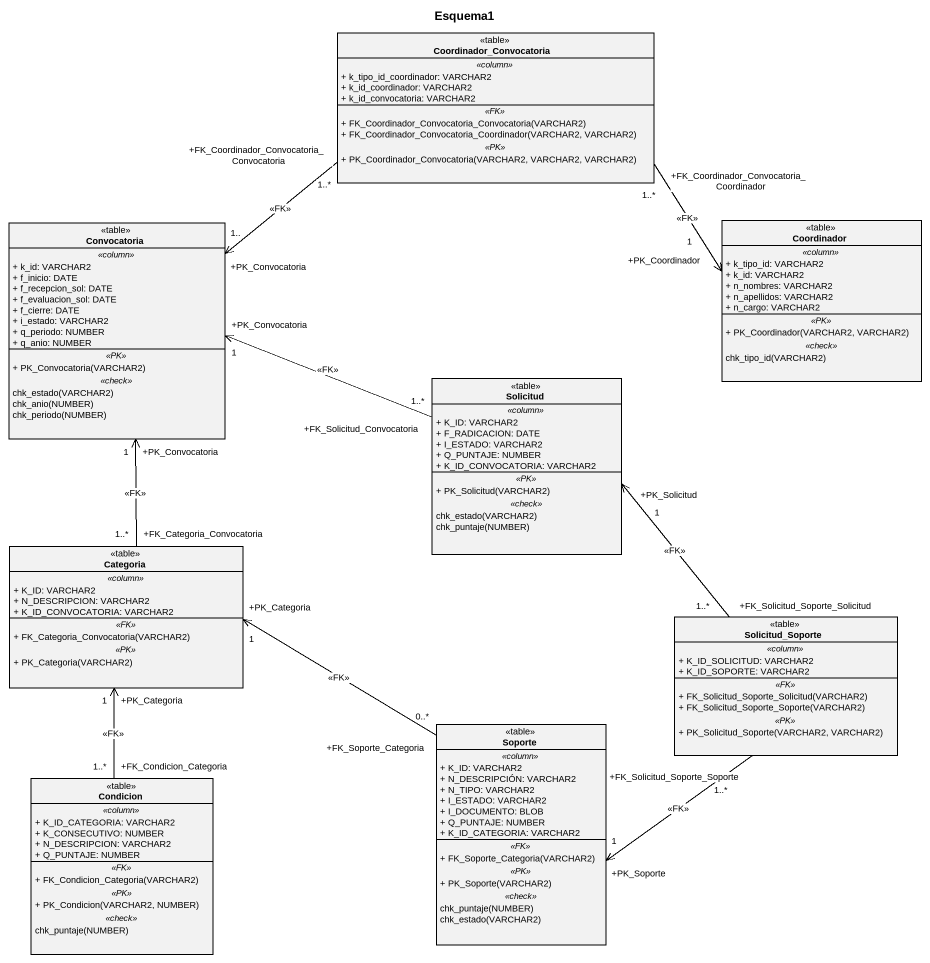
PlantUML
@startuml
title Esquema1
hide circle
hide empty members
skinparam classAttributeIconSize 0
class Coordinador_Convocatoria <<table>> {
  .. <<column>> ..
  + k_tipo_id_coordinador: VARCHAR2
  + k_id_coordinador: VARCHAR2
  + k_id_convocatoria: VARCHAR2
  .. <<FK>> ..
  + FK_Coordinador_Convocatoria_Convocatoria(VARCHAR2)
  + FK_Coordinador_Convocatoria_Coordinador(VARCHAR2, VARCHAR2)
  .. <<PK>> ..
  + PK_Coordinador_Convocatoria(VARCHAR2, VARCHAR2, VARCHAR2)
}
class Convocatoria <<table>> {
  .. <<column>> ..
  + k_id: VARCHAR2
  + f_inicio: DATE
  + f_recepcion_sol: DATE
  + f_evaluacion_sol: DATE
  + f_cierre: DATE
  + i_estado: VARCHAR2
  + q_periodo: NUMBER
  + q_anio: NUMBER
  .. <<PK>> ..
  + PK_Convocatoria(VARCHAR2)
  .. <<check>> ..
  chk_estado(VARCHAR2)
  chk_anio(NUMBER)
  chk_periodo(NUMBER)
}
class Coordinador <<table>> {
  .. <<column>> ..
  + k_tipo_id: VARCHAR2
  + k_id: VARCHAR2
  + n_nombres: VARCHAR2
  + n_apellidos: VARCHAR2
  + n_cargo: VARCHAR2
  .. <<PK>> ..
  + PK_Coordinador(VARCHAR2, VARCHAR2)
  .. <<check>> ..
  chk_tipo_id(VARCHAR2)
}
class Solicitud <<table>> {
  .. <<column>> ..
  + K_ID: VARCHAR2
  + F_RADICACION: DATE
  + I_ESTADO: VARCHAR2
  + Q_PUNTAJE: NUMBER
  + K_ID_CONVOCATORIA: VARCHAR2
  .. <<PK>> ..
  + PK_Solicitud(VARCHAR2)
  .. <<check>> ..
  chk_estado(VARCHAR2)
  chk_puntaje(NUMBER)
}
class Categoria <<table>> {
  .. <<column>> ..
  + K_ID: VARCHAR2
  + N_DESCRIPCION: VARCHAR2
  + K_ID_CONVOCATORIA: VARCHAR2
  .. <<FK>> ..
  + FK_Categoria_Convocatoria(VARCHAR2)
  .. <<PK>> ..
  + PK_Categoria(VARCHAR2)
}
class Solicitud_Soporte <<table>> {
  .. <<column>> ..
  + K_ID_SOLICITUD: VARCHAR2
  + K_ID_SOPORTE: VARCHAR2
  .. <<FK>> ..
  + FK_Solicitud_Soporte_Solicitud(VARCHAR2)
  + FK_Solicitud_Soporte_Soporte(VARCHAR2)
  .. <<PK>> ..
  + PK_Solicitud_Soporte(VARCHAR2, VARCHAR2)
}
class Soporte <<table>> {
  .. <<column>> ..
  + K_ID: VARCHAR2
  + N_DESCRIPCIÓN: VARCHAR2
  + N_TIPO: VARCHAR2
  + I_ESTADO: VARCHAR2
  + I_DOCUMENTO: BLOB
  + Q_PUNTAJE: NUMBER
  + K_ID_CATEGORIA: VARCHAR2
  .. <<FK>> ..
  + FK_Soporte_Categoria(VARCHAR2)
  .. <<PK>> ..
  + PK_Soporte(VARCHAR2)
  .. <<check>> ..
  chk_puntaje(NUMBER)
  chk_estado(VARCHAR2)
}
class Condicion <<table>> {
  .. <<column>> ..
  + K_ID_CATEGORIA: VARCHAR2
  + K_CONSECUTIVO: NUMBER
  + N_DESCRIPCION: VARCHAR2
  + Q_PUNTAJE: NUMBER
  .. <<FK>> ..
  + FK_Condicion_Categoria(VARCHAR2)
  .. <<PK>> ..
  + PK_Condicion(VARCHAR2, NUMBER)
  .. <<check>> ..
  chk_puntaje(NUMBER)
}
Coordinador_Convocatoria "+FK_Coordinador_Convocatoria_Convocatoria\n1..*" -left-> "+PK_Convocatoria\n1.." Convocatoria : <<FK>>
Coordinador_Convocatoria "+FK_Coordinador_Convocatoria_Coordinador\n1..*" -right-> "+PK_Coordinador\n1" Coordinador : <<FK>>
Solicitud "+FK_Solicitud_Convocatoria\n1..*" -left-> "+PK_Convocatoria\n1" Convocatoria : <<FK>>
Categoria "+FK_Categoria_Convocatoria\n1..*" -up-> "+PK_Convocatoria\n1" Convocatoria : <<FK>>
Solicitud_Soporte "+FK_Solicitud_Soporte_Solicitud\n1..*" -up-> "+PK_Solicitud\n1" Solicitud : <<FK>>
Solicitud_Soporte "+FK_Solicitud_Soporte_Soporte\n1..*" -left-> "+PK_Soporte\n1" Soporte : <<FK>>
Soporte "+FK_Soporte_Categoria\n0..*" -left-> "+PK_Categoria\n1" Categoria : <<FK>>
Condicion "+FK_Condicion_Categoria\n1..*" -up-> "+PK_Categoria\n1" Categoria : <<FK>>
@enduml
